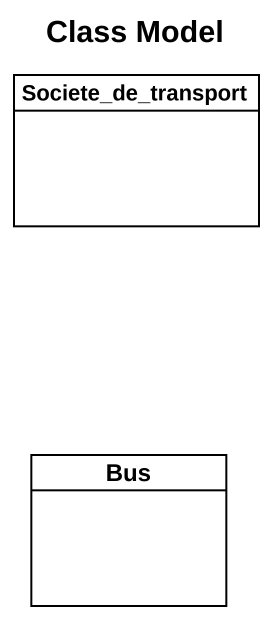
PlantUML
@startuml
title Class Model
hide circle
hide empty members
class Societe_de_transport
class Bus
@enduml
